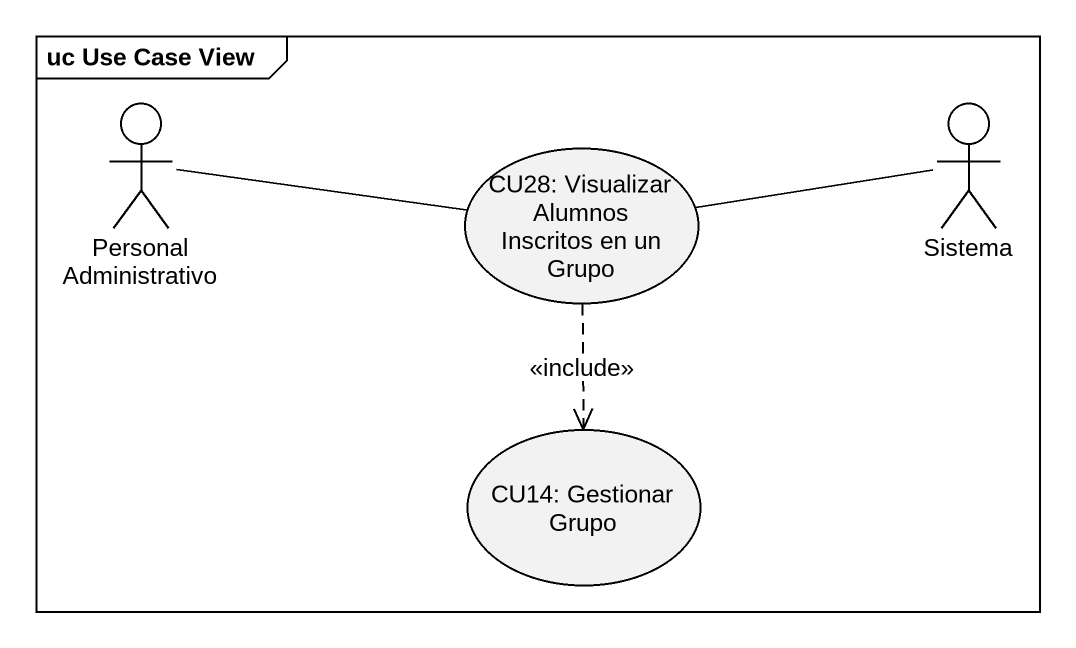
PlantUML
@startuml
mainframe uc Use Case View
actor "Personal Administrativo" as Personal_Administrativo
actor Sistema
usecase "CU28: Visualizar Alumnos Inscritos en un Grupo" as CU28_Visualizar_Alumnos
usecase "CU14: Gestionar Grupo" as CU14_Gestionar_Grupo
Personal_Administrativo -right- CU28_Visualizar_Alumnos
Sistema -left- CU28_Visualizar_Alumnos
CU28_Visualizar_Alumnos ..> CU14_Gestionar_Grupo : <<include>>
@enduml
